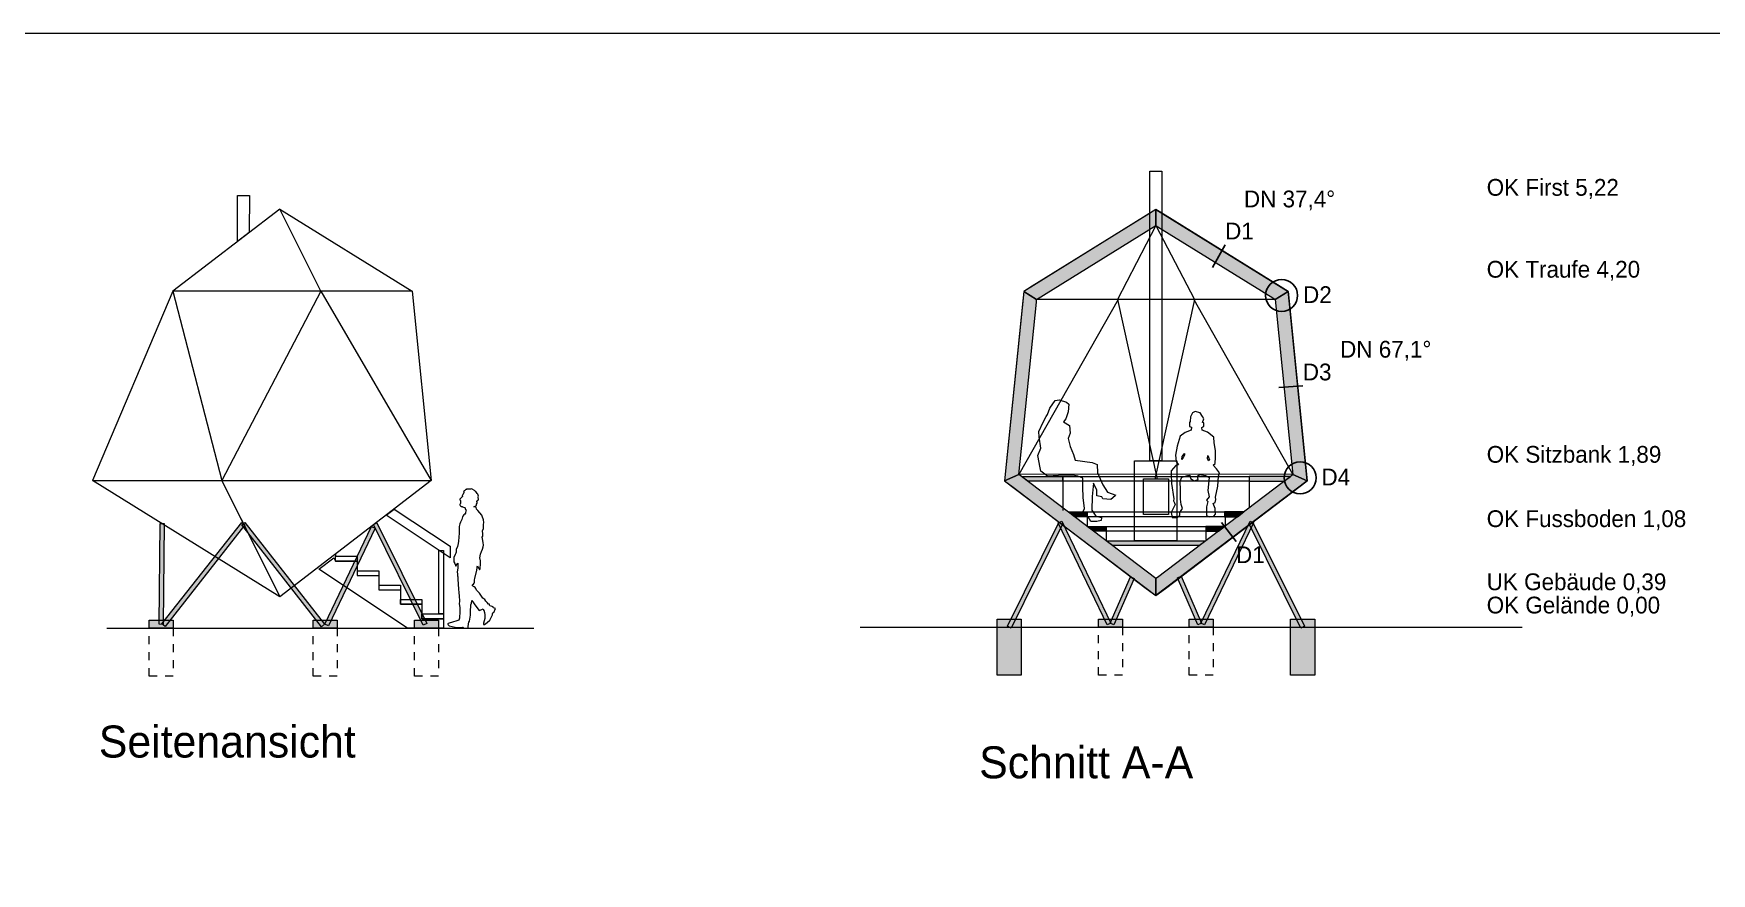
# Model space of a CAD drawing. Header units: metres. Extents: x -25.1 to 34.9, y -13.8 to 7.2.
# Drawn here: x 2.19 to 23.16, y -3.33 to 7.17 of the extents above; entities that cross this region are included whole.
import ezdxf

# ---------------------------------------------------------------- set-up
doc = ezdxf.new("R2010")
doc.units = ezdxf.units.M
doc.header["$LTSCALE"] = 2.54
doc.linetypes.add('Dash Style-5', pattern=[0.041656, 0.013885, -0.027771])
for name, color, linetype, lineweight, true_color in [('Dimension', 7, 'Continuous', 25, 0x000000), ('Linie ... Linie-Detail', 1, 'Continuous', 25, 0xff0000), ('Text', 7, 'Continuous', 25, 0x000000)]:
    doc.layers.add(name, color=color, linetype=linetype, lineweight=lineweight, true_color=true_color)
doc.layers.add('Entwurf B Ansichten', color=7, linetype='Continuous')
doc.layers.add('Entwurf B Schnitt A-A', color=7, linetype='Continuous')
doc.layers.add('None', color=7, linetype='Continuous', lineweight=5)
doc.styles.add('textstyle11', font='')
doc.styles.add('textstyle12', font='')
doc.styles.add('textstyle13', font='')
doc.styles.add('textstyle14', font='')
doc.styles.add('textstyle15', font='')
doc.styles.add('textstyle16', font='')
doc.styles.add('textstyle17', font='')
doc.styles.add('textstyle18', font='')
doc.styles.add('textstyle27', font='')
doc.styles.add('textstyle28', font='')
doc.styles.add('textstyle29', font='')
doc.styles.add('textstyle30', font='')
doc.styles.add('textstyle31', font='')
doc.styles.add('textstyle47', font='')
doc.styles.add('textstyle49', font='')
doc.styles.get('textstyle11').set_extended_font_data('Futura Light BT')
doc.styles.get('textstyle12').set_extended_font_data('Futura Light BT')
doc.styles.get('textstyle13').set_extended_font_data('Futura Light BT')
doc.styles.get('textstyle14').set_extended_font_data('Futura Light BT')
doc.styles.get('textstyle15').set_extended_font_data('Futura Light BT')
doc.styles.get('textstyle16').set_extended_font_data('Futura Light BT')
doc.styles.get('textstyle17').set_extended_font_data('Futura Light BT')
doc.styles.get('textstyle18').set_extended_font_data('Futura Light BT')
doc.styles.get('textstyle27').set_extended_font_data('Futura Light BT')
doc.styles.get('textstyle28').set_extended_font_data('Futura Light BT')
doc.styles.get('textstyle29').set_extended_font_data('Futura Light BT')
doc.styles.get('textstyle30').set_extended_font_data('Futura Light BT')
doc.styles.get('textstyle31').set_extended_font_data('Futura Light BT')
doc.styles.get('textstyle47').set_extended_font_data('Futura Lt BT')
doc.styles.get('textstyle49').set_extended_font_data('Futura Lt BT')

msp = doc.modelspace()

# ---------------------------------------------------------------- hatches: boundary and pattern name
at = {"layer": 'Entwurf B Ansichten', "linetype": 'Continuous', "lineweight": 0, "true_color": 0xadadad, "transparency": 33554687}
for points in [[(3.833, -0.243), (3.794, -0.213), (4.792, 1.056), (4.832, 1.026)], [(5.826, -0.216), (5.787, -0.247), (4.792, 1.026), (4.832, 1.056)], [(7.105, -0.206), (7.06, -0.228), (6.436, 1.03), (6.481, 1.052)], [(3.808, -0.218), (3.758, -0.217), (3.77, 1.041), (3.82, 1.041)], [(5.876, -0.237), (5.831, -0.216), (6.415, 1.007), (6.46, 0.986)], [(3.633, -0.167), (3.933, -0.167), (3.933, -0.267), (3.633, -0.267)], [(5.684, -0.167), (5.984, -0.167), (5.984, -0.267), (5.684, -0.267)], [(6.952, -0.167), (7.252, -0.167), (7.252, -0.267), (6.952, -0.267)]]:
    msp.add_hatch(color=253, dxfattribs=at).paths.add_polyline_path(points, flags=0)
at = {"layer": 'Entwurf B Schnitt A-A', "linetype": 'Continuous', "lineweight": 0, "true_color": 0xffdf7f, "transparency": 33554687}
for points in [[(14.565, 3.945), (14.726, 3.844), (16.217, 4.768), (16.217, 4.968), (16.103, 4.898), (16.103, 4.898), (14.671, 4.01), (14.671, 4.01)], [(17.768, 4.007), (16.331, 4.898), (16.331, 4.898), (16.217, 4.968), (16.217, 4.768), (16.242, 4.753), (16.242, 4.753), (17.678, 3.863), (17.708, 3.844), (17.869, 3.945)], [(14.505, 1.654), (14.723, 3.809), (14.726, 3.844), (14.565, 3.945), (14.553, 3.826), (14.339, 1.702), (14.326, 1.575)], [(17.708, 3.844), (17.929, 1.654), (18.108, 1.575), (18.095, 1.702), (18.095, 1.702), (17.881, 3.826), (17.881, 3.826), (17.869, 3.945)], [(16.217, 0.355), (14.535, 1.63), (14.505, 1.654), (14.326, 1.575), (14.415, 1.508), (14.415, 1.508), (14.415, 1.508), (16.097, 0.232), (16.097, 0.233), (16.097, 0.232), (16.217, 0.141)], [(15.052, 1.63), (15.052, 1.57), (14.614, 1.57), (14.535, 1.63)], [(16.337, 0.232), (18.019, 1.508), (18.108, 1.575), (17.929, 1.654), (17.917, 1.643), (16.235, 0.368), (16.217, 0.355), (16.217, 0.141)], [(17.382, 1.63), (17.382, 1.57), (17.82, 1.57), (17.899, 1.63)], [(15.358, 1.187), (15.358, 1.127), (15.199, 1.127), (15.12, 1.187)], [(17.076, 1.187), (17.076, 1.127), (17.236, 1.127), (17.315, 1.187)], [(15.596, 1.007), (15.596, 0.947), (15.436, 0.947), (15.358, 1.007)], [(16.839, 1.007), (16.839, 0.947), (16.998, 0.947), (17.076, 1.006)], [(16.84, 0.827), (16.761, 0.767), (15.673, 0.767), (15.594, 0.827)]]:
    msp.add_hatch(color=41, dxfattribs=at).paths.add_polyline_path(points, flags=0)
at = {"layer": 'Entwurf B Schnitt A-A', "linetype": 'Continuous', "lineweight": 0, "true_color": 0xadadad, "transparency": 33554687}
for points in [[(14.406, -0.264), (14.361, -0.242), (15.005, 1.055), (15.05, 1.033)], [(15.654, -0.202), (15.609, -0.223), (14.996, 1.051), (15.041, 1.073)], [(17.393, 1.072), (17.438, 1.05), (16.825, -0.223), (16.78, -0.202)], [(17.385, 1.032), (17.43, 1.054), (18.073, -0.242), (18.028, -0.264)], [(15.692, -0.222), (15.646, -0.202), (15.899, 0.376), (15.945, 0.356)], [(16.487, 0.364), (16.532, 0.384), (16.788, -0.202), (16.742, -0.222)], [(14.233, -0.153), (14.533, -0.153), (14.533, -0.853), (14.233, -0.853)], [(15.501, -0.153), (15.801, -0.153), (15.801, -0.253), (15.501, -0.253)], [(16.933, -0.253), (16.633, -0.253), (16.633, -0.153), (16.933, -0.153)], [(18.201, -0.853), (17.901, -0.853), (17.901, -0.153), (18.201, -0.153)]]:
    msp.add_hatch(color=253, dxfattribs=at).paths.add_polyline_path(points, flags=0)

# ---------------------------------------------------------------- linework, layer by layer
at = {"layer": 'Entwurf B Ansichten', "color": 7, "linetype": 'Continuous', "lineweight": 5}
for p, q in [((5.267, 4.972), (3.93, 3.948)), ((5.267, 4.972), (6.92, 3.948)), ((5.778, 3.948), (5.267, 4.972)), ((3.93, 3.948), (2.928, 1.579)), ((3.93, 3.948), (4.544, 1.579)), ((6.92, 3.948), (3.93, 3.948)), ((5.778, 3.948), (4.544, 1.579)), ((5.778, 3.948), (7.16, 1.579)), ((6.92, 3.948), (7.16, 1.579)), ((5.267, 0.127), (2.928, 1.579)), ((2.928, 1.579), (7.16, 1.579)), ((4.544, 1.579), (5.267, 0.127)), ((7.16, 1.579), (5.267, 0.127)), ((4.783, 1.1), (4.842, 0.982)), ((4.783, 1.1), (4.842, 0.982)), ((3.106, -0.267), (8.442, -0.267))]:
    msp.add_line(p, q, dxfattribs=at)
for points in [[(4.738, 4.567), (4.738, 5.142), (4.888, 5.142), (4.885, 4.679)], [(7.824, -0.221), (7.86, -0.193), (7.89, -0.164), (7.911, -0.123), (7.924, -0.099), (7.927, -0.081), (7.928, -0.076), (7.935, -0.07), (7.943, -0.07), (7.961, -0.02), (7.936, -0.011), (7.935, -0.006), (7.933, -0.001), (7.923, 0.005), (7.91, 0.01), (7.894, 0.015), (7.888, 0.02), (7.886, 0.025), (7.886, 0.033), (7.881, 0.036), (7.875, 0.036), (7.858, 0.054), (7.841, 0.072), (7.828, 0.093), (7.805, 0.11), (7.764, 0.172), (7.726, 0.211), (7.716, 0.232), (7.707, 0.241), (7.696, 0.249), (7.689, 0.255), (7.685, 0.26), (7.675, 0.264), (7.676, 0.276), (7.679, 0.284), (7.69, 0.286), (7.693, 0.287), (7.694, 0.296), (7.698, 0.298), (7.699, 0.309), (7.7, 0.323), (7.699, 0.338), (7.705, 0.356), (7.729, 0.458), (7.733, 0.489), (7.733, 0.504), (7.738, 0.513), (7.747, 0.499), (7.753, 0.479), (7.762, 0.463), (7.77, 0.478), (7.771, 0.494), (7.777, 0.527), (7.777, 0.578), (7.769, 0.612), (7.776, 0.661), (7.789, 0.694), (7.802, 0.723), (7.808, 0.752), (7.811, 0.774), (7.81, 0.805), (7.802, 0.85), (7.796, 0.874), (7.806, 0.883), (7.803, 0.892), (7.804, 0.898), (7.804, 0.908), (7.803, 0.913), (7.802, 0.95), (7.813, 0.982), (7.812, 1.012), (7.814, 1.031), (7.816, 1.057), (7.811, 1.089), (7.797, 1.134), (7.792, 1.147), (7.741, 1.206), (7.725, 1.221), (7.721, 1.249), (7.694, 1.252), (7.716, 1.263), (7.727, 1.271), (7.724, 1.286), (7.732, 1.297), (7.733, 1.304), (7.729, 1.319), (7.742, 1.335), (7.747, 1.336), (7.749, 1.344), (7.748, 1.373), (7.749, 1.385), (7.748, 1.396), (7.741, 1.409), (7.735, 1.418), (7.726, 1.429), (7.717, 1.443), (7.71, 1.447), (7.7, 1.454), (7.672, 1.474), (7.664, 1.475), (7.652, 1.474), (7.631, 1.473), (7.617, 1.472), (7.603, 1.472), (7.6, 1.471), (7.601, 1.47), (7.603, 1.469), (7.6, 1.468), (7.591, 1.466), (7.589, 1.464), (7.581, 1.457), (7.572, 1.45), (7.563, 1.443), (7.566, 1.441), (7.565, 1.432), (7.554, 1.403), (7.548, 1.392), (7.551, 1.381), (7.519, 1.346), (7.517, 1.341), (7.517, 1.338), (7.523, 1.333), (7.527, 1.331), (7.526, 1.321), (7.526, 1.313), (7.527, 1.309), (7.525, 1.307), (7.524, 1.299), (7.526, 1.292), (7.522, 1.288), (7.519, 1.282), (7.519, 1.275), (7.52, 1.266), (7.524, 1.262), (7.537, 1.257), (7.546, 1.255), (7.552, 1.253), (7.564, 1.248), (7.575, 1.244), (7.582, 1.239), (7.584, 1.229), (7.589, 1.219), (7.593, 1.215), (7.595, 1.215), (7.589, 1.18), (7.588, 1.171), (7.579, 1.161), (7.565, 1.15), (7.553, 1.135), (7.549, 1.126), (7.541, 1.094), (7.537, 1.083), (7.524, 1.059), (7.516, 1.038), (7.512, 1.022), (7.507, 1.006), (7.508, 0.991), (7.507, 0.936), (7.51, 0.923), (7.502, 0.824), (7.495, 0.793), (7.487, 0.754), (7.473, 0.717), (7.472, 0.684), (7.466, 0.67), (7.457, 0.654), (7.444, 0.618), (7.44, 0.587), (7.44, 0.565), (7.456, 0.541), (7.465, 0.509), (7.471, 0.516), (7.485, 0.534), (7.493, 0.545), (7.493, 0.524), (7.49, 0.484), (7.485, 0.437), (7.486, 0.411), (7.487, 0.39), (7.491, 0.376), (7.493, 0.325), (7.498, 0.305), (7.498, 0.282), (7.498, 0.262), (7.499, 0.241), (7.499, 0.225), (7.503, 0.174), (7.507, 0.137), (7.508, 0.116), (7.512, 0.093), (7.512, 0.072), (7.508, 0.04), (7.515, -0.009), (7.515, -0.043), (7.516, -0.077), (7.513, -0.118), (7.511, -0.14), (7.504, -0.165), (7.479, -0.172), (7.424, -0.19), (7.382, -0.204), (7.371, -0.208), (7.367, -0.211), (7.365, -0.216), (7.372, -0.225), (7.384, -0.238), (7.459, -0.252), (7.513, -0.258), (7.549, -0.253), (7.557, -0.255), (7.564, -0.26), (7.567, -0.266), (7.615, -0.267), (7.62, -0.257), (7.623, -0.247), (7.627, -0.21), (7.628, -0.189), (7.638, -0.179), (7.65, -0.103), (7.652, -0.076), (7.652, -0.052), (7.655, 0.017), (7.655, 0.027), (7.662, 0.046), (7.667, 0.082), (7.718, 0.01), (7.758, -0.045), (7.79, -0.033), (7.808, -0.025), (7.811, -0.031), (7.81, -0.035), (7.816, -0.041), (7.819, -0.042), (7.825, -0.07), (7.829, -0.101), (7.831, -0.143), (7.814, -0.204), (7.813, -0.214), (7.814, -0.218), (7.816, -0.22), (7.821, -0.221)], [(3.833, -0.243), (3.794, -0.213), (4.792, 1.056), (4.832, 1.026)], [(5.826, -0.216), (5.787, -0.247), (4.792, 1.026), (4.832, 1.056)], [(7.105, -0.206), (7.06, -0.228), (6.436, 1.03), (6.481, 1.052)], [(6.596, 1.147), (6.697, 1.224), (7.395, 0.758), (7.395, 0.614)], [(3.808, -0.218), (3.758, -0.217), (3.77, 1.041), (3.82, 1.041)], [(5.876, -0.237), (5.831, -0.216), (6.415, 1.007), (6.46, 0.986)], [(5.964, 0.573), (5.964, 0.633), (6.234, 0.633), (6.234, 0.573)], [(7.254, -0.087), (7.254, 0.707), (7.314, 0.707), (7.314, -0.087)], [(5.756, 0.471), (5.942, 0.613), (5.964, 0.573), (6.234, 0.573), (6.234, 0.393), (6.504, 0.393), (6.504, 0.213), (6.774, 0.213), (6.774, 0.033), (7.044, 0.033), (7.044, -0.147), (7.314, -0.147), (7.314, -0.267), (6.863, -0.267)], [(6.774, 0.033), (6.774, 0.093), (7.044, 0.093), (7.044, 0.033)], [(3.633, -0.167), (3.933, -0.167), (3.933, -0.267), (3.633, -0.267)], [(5.684, -0.167), (5.984, -0.167), (5.984, -0.267), (5.684, -0.267)], [(6.952, -0.167), (7.252, -0.167), (7.252, -0.267), (6.952, -0.267)], [(7.044, -0.147), (7.044, -0.087), (7.314, -0.087), (7.314, -0.147)]]:
    msp.add_lwpolyline(points, close=True, dxfattribs=at)
msp.add_lwpolyline([(5.964, 0.661), (5.964, 0.633), (6.234, 0.633), (6.234, 0.453), (6.504, 0.453), (6.504, 0.273), (6.774, 0.273), (6.774, 0.093), (7.044, 0.093), (7.044, -0.087), (7.314, -0.087), (7.314, -0.267), (7.584, -0.267)], dxfattribs=at)
at = {"layer": 'Entwurf B Ansichten', "color": 7, "linetype": 'Dash Style-5', "lineweight": 5}
for points in [[(3.933, -0.867), (3.633, -0.867), (3.633, -0.267), (3.933, -0.267)], [(5.984, -0.867), (5.684, -0.867), (5.684, -0.267), (5.984, -0.267)], [(7.252, -0.867), (6.952, -0.867), (6.952, -0.267), (7.252, -0.267)]]:
    msp.add_lwpolyline(points, close=True, dxfattribs=at)
at = {"layer": 'Entwurf B Schnitt A-A', "color": 7, "linetype": 'Continuous', "lineweight": 5}
for p, q in [((16.217, 4.968), (14.565, 3.945)), ((16.217, 4.968), (17.869, 3.945)), ((16.217, 4.768), (15.732, 3.833)), ((16.217, 4.768), (16.698, 3.843)), ((14.565, 3.945), (14.326, 1.575)), ((15.744, 3.843), (14.505, 1.654)), ((15.716, 3.845), (14.726, 3.844)), ((17.708, 3.844), (15.716, 3.843)), ((15.737, 3.843), (16.231, 1.598)), ((16.698, 3.843), (16.204, 1.599)), ((16.69, 3.843), (17.929, 1.655)), ((17.755, 3.874), (17.869, 3.945)), ((17.869, 3.945), (18.108, 1.575)), ((14.452, 1.63), (14.326, 1.575)), ((14.326, 1.575), (16.217, 0.141)), ((17.929, 1.654), (14.505, 1.658)), ((15.052, 1.57), (15.052, 1.207)), ((18.108, 1.575), (16.217, 0.141)), ((17.382, 1.57), (17.382, 1.238)), ((15.358, 1.127), (15.358, 1.007)), ((17.082, 1.127), (17.082, 1.007)), ((15.596, 0.947), (15.596, 0.827)), ((16.839, 0.947), (16.839, 0.843)), ((12.521, -0.253), (20.796, -0.253))]:
    msp.add_line(p, q, dxfattribs=at)
for points in [[(16.142, 5.448), (16.292, 5.448), (16.292, 1.827), (16.142, 1.827)], [(16.456, 1.281), (16.441, 1.246), (16.406, 1.181), (16.421, 1.116), (16.481, 1.116), (16.516, 1.146), (16.516, 1.181), (16.551, 1.231), (16.531, 1.281), (16.526, 1.346), (16.526, 1.461), (16.521, 1.571), (16.541, 1.621), (16.616, 1.641), (16.641, 1.646), (16.651, 1.606), (16.696, 1.576), (16.746, 1.591), (16.736, 1.636), (16.761, 1.656), (16.836, 1.641), (16.881, 1.616), (16.866, 1.456), (16.881, 1.376), (16.851, 1.336), (16.866, 1.316), (16.851, 1.251), (16.851, 1.141), (16.886, 1.126), (16.941, 1.136), (16.961, 1.161), (16.956, 1.231), (16.931, 1.291), (16.956, 1.306), (16.966, 1.341), (16.961, 1.371), (16.991, 1.511), (17.001, 1.636), (17.011, 1.676), (16.976, 1.726), (16.931, 1.771), (16.956, 1.791), (16.961, 1.871), (16.961, 1.956), (16.946, 2.051), (16.941, 2.121), (16.861, 2.186), (16.796, 2.211), (16.791, 2.241), (16.816, 2.261), (16.816, 2.301), (16.801, 2.306), (16.816, 2.351), (16.801, 2.381), (16.771, 2.426), (16.706, 2.441), (16.676, 2.426), (16.651, 2.376), (16.646, 2.316), (16.636, 2.306), (16.636, 2.256), (16.661, 2.246), (16.656, 2.211), (16.581, 2.181), (16.521, 2.136), (16.481, 2.011), (16.461, 1.896), (16.471, 1.816), (16.501, 1.776), (16.466, 1.766), (16.406, 1.701), (16.406, 1.661), (16.411, 1.541), (16.441, 1.351), (16.436, 1.326), (16.451, 1.301)], [(16.559, 1.869), (16.539, 1.843), (16.547, 1.881), (16.569, 1.913), (16.573, 1.917), (16.573, 1.897)], [(16.875, 1.871), (16.887, 1.839), (16.873, 1.825), (16.863, 1.855), (16.867, 1.891)], [(15.948, 1.827), (16.477, 1.827), (16.477, 0.827), (15.948, 0.827)], [(17.382, 1.63), (17.382, 1.57), (15.052, 1.57), (15.052, 1.63)], [(16.061, 1.6), (16.373, 1.6), (16.373, 1.157), (16.061, 1.157)], [(14.406, -0.264), (14.361, -0.242), (15.005, 1.055), (15.05, 1.033)], [(15.654, -0.202), (15.609, -0.223), (14.996, 1.051), (15.041, 1.073)], [(17.082, 1.187), (17.082, 1.127), (15.358, 1.127), (15.358, 1.187)], [(17.393, 1.072), (17.438, 1.05), (16.825, -0.223), (16.78, -0.202)], [(17.385, 1.032), (17.43, 1.054), (18.073, -0.242), (18.028, -0.264)], [(16.839, 1.007), (16.839, 0.947), (15.596, 0.947), (15.596, 1.007)], [(15.692, -0.222), (15.646, -0.202), (15.899, 0.376), (15.945, 0.356)], [(16.487, 0.364), (16.532, 0.384), (16.788, -0.202), (16.742, -0.222)], [(14.233, -0.153), (14.533, -0.153), (14.533, -0.853), (14.233, -0.853)], [(15.501, -0.153), (15.801, -0.153), (15.801, -0.253), (15.501, -0.253)], [(16.933, -0.253), (16.633, -0.253), (16.633, -0.153), (16.933, -0.153)], [(18.201, -0.853), (17.901, -0.853), (17.901, -0.153), (18.201, -0.153)]]:
    msp.add_lwpolyline(points, close=True, dxfattribs=at)
at = {"layer": 'Entwurf B Schnitt A-A', "color": 25, "linetype": 'Continuous', "lineweight": 5, "true_color": 0x995f4c}
for points in [[(14.565, 3.945), (14.726, 3.844), (16.217, 4.768), (16.217, 4.968), (16.103, 4.898), (16.103, 4.898), (14.671, 4.01), (14.671, 4.01)], [(17.768, 4.007), (16.331, 4.898), (16.331, 4.898), (16.217, 4.968), (16.217, 4.768), (16.242, 4.753), (16.242, 4.753), (17.678, 3.863), (17.708, 3.844), (17.869, 3.945)], [(17.708, 3.844), (17.929, 1.654), (18.108, 1.575), (18.095, 1.702), (18.095, 1.702), (17.881, 3.826), (17.881, 3.826), (17.869, 3.945)], [(16.217, 0.355), (14.535, 1.63), (14.505, 1.654), (14.326, 1.575), (14.415, 1.508), (14.415, 1.508), (14.415, 1.508), (16.097, 0.232), (16.097, 0.233), (16.097, 0.232), (16.217, 0.141)], [(15.052, 1.63), (15.052, 1.57), (14.614, 1.57), (14.535, 1.63)], [(16.337, 0.232), (18.019, 1.508), (18.108, 1.575), (17.929, 1.654), (17.917, 1.643), (16.235, 0.368), (16.217, 0.355), (16.217, 0.141)], [(17.382, 1.63), (17.382, 1.57), (17.82, 1.57), (17.899, 1.63)], [(15.358, 1.187), (15.358, 1.127), (15.199, 1.127), (15.12, 1.187)], [(17.076, 1.187), (17.076, 1.127), (17.236, 1.127), (17.315, 1.187)], [(15.596, 1.007), (15.596, 0.947), (15.436, 0.947), (15.358, 1.007)], [(16.839, 1.007), (16.839, 0.947), (16.998, 0.947), (17.076, 1.006)], [(16.84, 0.827), (16.761, 0.767), (15.673, 0.767), (15.594, 0.827)]]:
    msp.add_lwpolyline(points, close=True, dxfattribs=at)
at = {"layer": 'Entwurf B Schnitt A-A', "color": 25, "linetype": 'Continuous', "lineweight": 5, "true_color": 0x995f4c, "flags": 128}
msp.add_lwpolyline([(14.505, 1.654), (14.723, 3.809), (14.726, 3.844), (14.565, 3.945), (14.553, 3.826), (14.339, 1.702), (14.326, 1.575)], close=True, dxfattribs=at)
at = {"layer": 'Entwurf B Schnitt A-A', "color": 7, "linetype": 'Continuous', "lineweight": 5}
msp.add_lwpolyline([(15.709, 1.388), (15.654, 1.343), (15.554, 1.353), (15.543, 1.376), (15.479, 1.389), (15.479, 1.461), (15.435, 1.546), (15.421, 1.381), (15.416, 1.208), (15.468, 1.136), (15.536, 1.117), (15.533, 1.082), (15.479, 1.067), (15.403, 1.068), (15.369, 1.126), (15.33, 1.134), (15.296, 1.167), (15.324, 1.232), (15.307, 1.369), (15.303, 1.497), (15.305, 1.609), (15.239, 1.633), (15.18, 1.645), (15, 1.641), (14.861, 1.634), (14.777, 1.697), (14.771, 1.74), (14.741, 1.894), (14.78, 1.983), (14.758, 2.125), (14.752, 2.193), (14.806, 2.309), (14.847, 2.382), (14.862, 2.405), (14.889, 2.486), (14.959, 2.579), (15.007, 2.589), (15.098, 2.56), (15.128, 2.534), (15.119, 2.439), (15.091, 2.352), (15.062, 2.312), (15.135, 2.267), (15.146, 2.173), (15.122, 2.106), (15.147, 2.004), (15.187, 1.904), (15.208, 1.833), (15.422, 1.804), (15.484, 1.781), (15.488, 1.678), (15.554, 1.527), (15.611, 1.433), (15.716, 1.397)], dxfattribs=at)
at = {"layer": 'Entwurf B Schnitt A-A', "color": 7, "linetype": 'Dash Style-5', "lineweight": 5}
for points in [[(15.501, -0.253), (15.801, -0.253), (15.801, -0.853), (15.501, -0.853)], [(16.633, -0.253), (16.933, -0.253), (16.933, -0.853), (16.633, -0.853)]]:
    msp.add_lwpolyline(points, close=True, dxfattribs=at)
at = {"layer": 'Linie ... Linie-Detail', "color": 1, "linetype": 'Continuous', "lineweight": 25, "true_color": 0xff0000}
for p, q in [((17.082, 4.526), (16.923, 4.242)), ((17.754, 2.745), (18.053, 2.764)), ((17.218, 0.818), (17.036, 1.057))]:
    msp.add_line(p, q, dxfattribs=at)
for centre in [(17.788, 3.894), (18.019, 1.614)]:
    msp.add_circle(centre, 0.2, dxfattribs=at)
at = {"layer": 'None', "flags": 128}
msp.add_lwpolyline([(34.87, 7.168), (-25.13, 7.168), (-25.13, -13.832), (34.87, -13.832)], close=True, dxfattribs=at)

# ---------------------------------------------------------------- texts
at = {"layer": 'Dimension', "color": 7, "char_height": 0.20973, "attachment_point": 1, "line_spacing_factor": 0.972742}
for s, insert, style in [('OK First 5,22', (20.351, 5.35), 'textstyle16'), ('OK Traufe 4,20', (20.351, 4.326), 'textstyle15'), ('OK Sitzbank 1,89', (20.351, 2.012), 'textstyle14'), ('OK Fussboden 1,08', (20.351, 1.208), 'textstyle11'), ('UK Gebäude 0,39', (20.351, 0.419), 'textstyle13'), ('OK Gelände 0,00', (20.351, 0.128), 'textstyle12')]:
    msp.add_mtext(s, dxfattribs=dict(at, insert=insert, style=style))
at = {"layer": 'Dimension', "color": 7, "char_height": 0.2097, "attachment_point": 1, "line_spacing_factor": 0.972742}
for s, insert, width, style in [('DN 37,4°', (17.317, 5.205), 1.48982, 'textstyle17'), ('DN 67,1°', (18.519, 3.326), 1.3278, 'textstyle18')]:
    msp.add_mtext(s, dxfattribs=dict(at, insert=insert, width=width, style=style))
at = {"layer": 'Linie ... Linie-Detail', "color": 1, "true_color": 0xff0000, "char_height": 0.2097, "attachment_point": 1, "rotation": 0, "line_spacing_factor": 0.972742}
for s, insert, style in [('D1', (17.082, 4.804), 'textstyle29'), ('D2', (18.056, 4.009), 'textstyle27'), ('D3', (18.053, 3.042), 'textstyle30'), ('D4', (18.286, 1.729), 'textstyle28'), ('D1', (17.218, 0.757), 'textstyle31')]:
    msp.add_mtext(s, dxfattribs=dict(at, insert=insert, style=style))
at = {"layer": 'Text', "char_height": 0.4, "attachment_point": 1}
for s, insert, style in [('Seitenansicht', (3.005, -1.483), 'textstyle47'), ('Schnitt A-A', (14.008, -1.743), 'textstyle49')]:
    msp.add_mtext(s, dxfattribs=dict(at, insert=insert, style=style))

doc.saveas('drawing.dxf')
